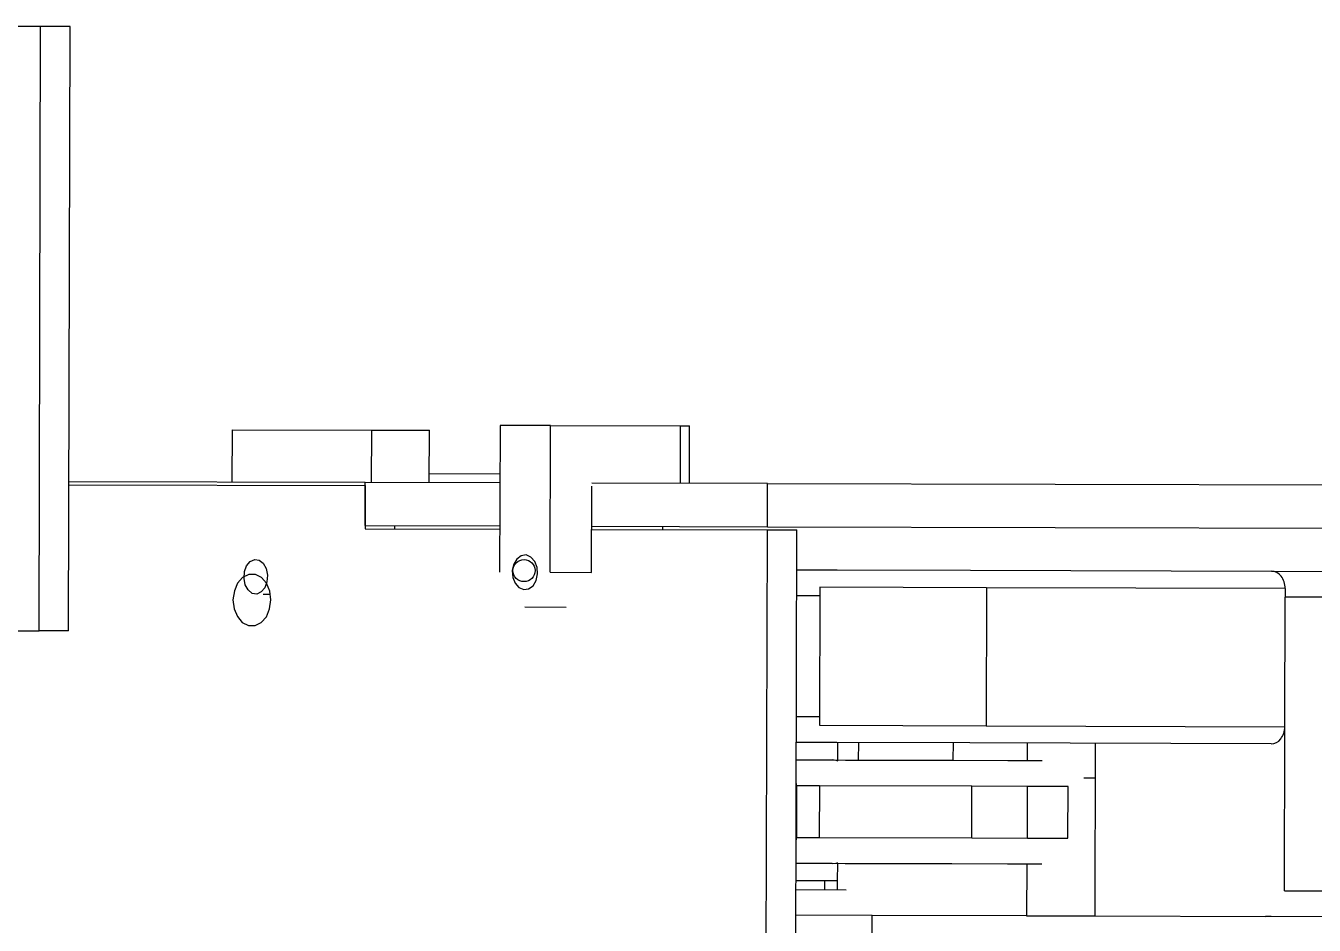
# Model space of a CAD drawing. Header units: millimetres. Extents: x -3.16865624 to -3.16864864, y -11.87708813 to -11.87708127.
# Drawn here: x -3.1686537376 to -3.1686533644, y -11.8770874365 to -11.8770871761 of the extents above; entities that cross this region are included whole.
import ezdxf

# ---------------------------------------------------------------- set-up
doc = ezdxf.new("R2010")
doc.units = ezdxf.units.MM

msp = doc.modelspace()

# ---------------------------------------------------------------- linework, layer by layer
at = {"color": 7, "linetype": 'Continuous', "lineweight": 25}
for p, q in [((-3.1686537333, -11.8770871763), (-3.1686538087, -11.8770871761)), ((-3.1686537337, -11.8770873513), (-3.1686537333, -11.8770871763)), ((-3.1686537248, -11.8770871763), (-3.1686537333, -11.8770871763)), ((-3.1686537252, -11.8770873513), (-3.1686537248, -11.8770871763)), ((-3.1686536778, -11.8770873082), (-3.1686536777, -11.8770872931)), ((-3.1686536777, -11.8770872931), (-3.1686536375, -11.8770872932)), ((-3.1686536375, -11.8770872932), (-3.1686536207, -11.8770872932)), ((-3.1686536208, -11.8770873083), (-3.1686536207, -11.8770872932)), ((-3.1686536002, -11.8770872918), (-3.1686536004, -11.8770873343)), ((-3.1686535856, -11.8770872918), (-3.1686536002, -11.8770872918)), ((-3.1686535857, -11.8770873343), (-3.1686535856, -11.8770872918)), ((-3.1686535856, -11.8770872918), (-3.1686535481, -11.8770872919)), ((-3.1686535481, -11.8770872919), (-3.1686535454, -11.8770872919)), ((-3.1686535454, -11.8770873085), (-3.1686535454, -11.8770872919)), ((-3.1686536003, -11.8770873059), (-3.1686536208, -11.8770873058)), ((-3.1686536393, -11.8770873083), (-3.1686537251, -11.8770873081)), ((-3.1686537251, -11.877087309), (-3.1686536393, -11.8770873092)), ((-3.1686536003, -11.8770873084), (-3.1686536393, -11.8770873083)), ((-3.1686536393, -11.8770873208), (-3.1686536393, -11.8770873083)), ((-3.1686536393, -11.8770873092), (-3.1686536393, -11.8770873217)), ((-3.1686535738, -11.8770873344), (-3.1686535737, -11.8770873094)), ((-3.1686535228, -11.8770873086), (-3.1686535737, -11.8770873085)), ((-3.1686535228, -11.8770873211), (-3.1686535228, -11.8770873086)), ((-3.1686535228, -11.8770873086), (-3.168653199, -11.8770873094)), ((-3.1686536393, -11.8770873208), (-3.1686536003, -11.8770873209)), ((-3.1686536308, -11.8770873208), (-3.1686536308, -11.8770873217)), ((-3.1686535738, -11.877087321), (-3.1686535228, -11.8770873211)), ((-3.1686535531, -11.8770873219), (-3.1686535531, -11.877087321)), ((-3.1686535228, -11.8770873211), (-3.1686531991, -11.8770873219)), ((-3.1686536393, -11.8770873217), (-3.1686536003, -11.8770873218)), ((-3.1686535738, -11.8770873219), (-3.1686535228, -11.877087322)), ((-3.1686535233, -11.8770875011), (-3.1686535228, -11.877087322)), ((-3.1686535228, -11.877087322), (-3.1686535143, -11.877087322)), ((-3.1686535147, -11.8770875011), (-3.1686535143, -11.877087322)), ((-3.1686535857, -11.8770873343), (-3.1686535738, -11.8770873344)), ((-3.1686535143, -11.8770873336), (-3.1686535026, -11.8770873336)), ((-3.1686535026, -11.8770873336), (-3.168653464, -11.8770873337)), ((-3.168653464, -11.8770873337), (-3.1686533768, -11.877087334)), ((-3.1686533768, -11.877087334), (-3.1686533767, -11.877087334)), ((-3.1686533767, -11.877087334), (-3.1686532163, -11.8770873344)), ((-3.1686535076, -11.8770873386), (-3.1686535077, -11.8770873786)), ((-3.1686534594, -11.8770873388), (-3.1686534595, -11.8770873788)), ((-3.1686533729, -11.877087339), (-3.1686534594, -11.8770873388)), ((-3.1686533729, -11.877087339), (-3.1686533729, -11.8770873415)), ((-3.168653373, -11.877087379), (-3.1686533729, -11.8770873415)), ((-3.1686533712, -11.8770873415), (-3.1686533729, -11.8770873415)), ((-3.1686535931, -11.8770873443), (-3.1686535811, -11.8770873444)), ((-3.1686538092, -11.8770873511), (-3.1686537337, -11.8770873513)), ((-3.1686537252, -11.8770873513), (-3.1686537337, -11.8770873513)), ((-3.1686534595, -11.8770873788), (-3.168653373, -11.877087379)), ((-3.1686533731, -11.8770874265), (-3.168653373, -11.877087379)), ((-3.1686535027, -11.8770873836), (-3.1686535144, -11.8770873836)), ((-3.1686534642, -11.8770873837), (-3.1686535027, -11.8770873836)), ((-3.1686535025, -11.8770873836), (-3.1686535025, -11.8770873886)), ((-3.1686534964, -11.8770873837), (-3.1686534965, -11.8770873887)), ((-3.168653469, -11.8770873887), (-3.1686534689, -11.8770873837)), ((-3.1686533769, -11.877087384), (-3.1686534642, -11.8770873837)), ((-3.1686534476, -11.8770873838), (-3.1686534476, -11.8770873888)), ((-3.1686534279, -11.8770874338), (-3.1686534278, -11.8770873838)), ((-3.1686535145, -11.8770873886), (-3.168653504, -11.8770873886)), ((-3.168653504, -11.8770873886), (-3.1686535002, -11.8770873887)), ((-3.1686535002, -11.8770873887), (-3.1686534693, -11.8770873887)), ((-3.1686534693, -11.8770873887), (-3.1686534532, -11.8770873888)), ((-3.1686534532, -11.8770873888), (-3.1686534432, -11.8770873888)), ((-3.1686535144, -11.8770873961), (-3.1686535144, -11.8770874111)), ((-3.1686535077, -11.8770873961), (-3.1686535078, -11.8770874111)), ((-3.1686534636, -11.8770874112), (-3.1686534636, -11.8770873962)), ((-3.1686534475, -11.8770873963), (-3.1686534636, -11.8770873962)), ((-3.1686534312, -11.8770873938), (-3.1686534278, -11.8770873938)), ((-3.1686534475, -11.8770874113), (-3.1686534475, -11.8770873963)), ((-3.1686534358, -11.8770874113), (-3.1686534357, -11.8770873963)), ((-3.1686534636, -11.8770874112), (-3.1686534475, -11.8770874113)), ((-3.1686535041, -11.8770874186), (-3.1686535145, -11.8770874186)), ((-3.1686535003, -11.8770874187), (-3.1686535041, -11.8770874186)), ((-3.1686535025, -11.8770874236), (-3.1686535024, -11.8770874186)), ((-3.1686534694, -11.8770874187), (-3.1686535003, -11.8770874187)), ((-3.1686534533, -11.8770874188), (-3.1686534694, -11.8770874187)), ((-3.1686534433, -11.8770874188), (-3.1686534533, -11.8770874188)), ((-3.1686534477, -11.8770874188), (-3.1686534478, -11.8770874338)), ((-3.1686535146, -11.8770874261), (-3.1686535, -11.8770874262)), ((-3.1686535025, -11.8770874236), (-3.1686535145, -11.8770874236)), ((-3.1686535062, -11.8770874261), (-3.1686535062, -11.8770874236)), ((-3.1686535026, -11.8770874236), (-3.1686535026, -11.8770874261)), ((-3.1686533731, -11.8770874265), (-3.1686533714, -11.8770874265)), ((-3.1686534925, -11.8770874437), (-3.1686534925, -11.8770874337)), ((-3.1686534478, -11.8770874338), (-3.1686534925, -11.8770874337)), ((-3.1686534478, -11.8770874338), (-3.1686534279, -11.8770874338)), ((-3.1686534279, -11.8770874338), (-3.1686533786, -11.877087434)), ((-3.1686533769, -11.877087434), (-3.1686533786, -11.877087434)), ((-3.1686532166, -11.8770874344), (-3.1686533769, -11.877087434))]:
    msp.add_line(p, q, dxfattribs=at)
at = {"color": 8, "linetype": 'Continuous', "lineweight": 25}
for p, q in [((-3.1686536375, -11.8770872932), (-3.1686536376, -11.8770873083)), ((-3.1686535481, -11.8770872919), (-3.1686535481, -11.8770873085)), ((-3.1686534594, -11.8770873388), (-3.1686535076, -11.8770873386)), ((-3.1686536667, -11.8770873407), (-3.1686536689, -11.8770873407)), ((-3.1686535076, -11.8770873411), (-3.1686535143, -11.8770873411)), ((-3.1686532164, -11.8770873419), (-3.1686533712, -11.8770873415)), ((-3.1686535144, -11.8770873761), (-3.1686535077, -11.8770873761)), ((-3.1686535077, -11.8770873786), (-3.1686534595, -11.8770873788)), ((-3.1686535144, -11.8770873961), (-3.1686535145, -11.8770873947)), ((-3.1686535077, -11.8770873961), (-3.1686535144, -11.8770873961)), ((-3.1686534636, -11.8770873962), (-3.1686535077, -11.8770873961)), ((-3.1686534357, -11.8770873963), (-3.1686534475, -11.8770873963)), ((-3.1686535145, -11.8770874125), (-3.1686535144, -11.8770874111)), ((-3.1686535144, -11.8770874111), (-3.1686535078, -11.8770874111)), ((-3.1686535078, -11.8770874111), (-3.1686534636, -11.8770874112)), ((-3.1686534475, -11.8770874113), (-3.1686534358, -11.8770874113)), ((-3.1686533714, -11.8770874265), (-3.1686532166, -11.8770874269)), ((-3.1686534925, -11.8770874337), (-3.1686535146, -11.8770874336))]:
    msp.add_line(p, q, dxfattribs=at)
at = {"color": 7, "linetype": 'Continuous', "flags": 128}
for points in [[(-3.1686536678, -11.8770873371), (-3.1686536684, -11.8770873388), (-3.1686536694, -11.87708734), (-3.1686536707, -11.8770873406), (-3.168653672, -11.8770873404), (-3.1686536732, -11.8770873394), (-3.1686536741, -11.8770873379), (-3.1686536744, -11.8770873361), (-3.1686536743, -11.8770873341), (-3.1686536737, -11.8770873324), (-3.1686536726, -11.8770873312), (-3.1686536713, -11.8770873306), (-3.16865367, -11.8770873308), (-3.1686536689, -11.8770873317), (-3.168653668, -11.8770873332), (-3.1686536676, -11.8770873351), (-3.1686536678, -11.8770873371)], [(-3.1686535965, -11.8770873358), (-3.1686535959, -11.8770873375), (-3.1686535948, -11.8770873387), (-3.1686535934, -11.8770873393), (-3.168653592, -11.8770873391), (-3.1686535907, -11.8770873382), (-3.1686535898, -11.8770873367), (-3.1686535894, -11.8770873348), (-3.1686535895, -11.8770873329), (-3.1686535902, -11.8770873312), (-3.1686535913, -11.8770873299), (-3.1686535927, -11.8770873293), (-3.1686535941, -11.8770873295), (-3.1686535954, -11.8770873305), (-3.1686535963, -11.877087332), (-3.1686535967, -11.8770873338), (-3.1686535965, -11.8770873358)]]:
    msp.add_lwpolyline(points, dxfattribs=at)
at = {"color": 7, "linetype": 'Continuous', "lineweight": 25, "flags": 128}
msp.add_lwpolyline([(-3.1686536666, -11.8770873423), (-3.1686536669, -11.8770873398), (-3.1686536679, -11.8770873375), (-3.1686536693, -11.8770873358), (-3.1686536711, -11.8770873349), (-3.168653673, -11.8770873349), (-3.1686536748, -11.8770873358), (-3.1686536763, -11.8770873375), (-3.1686536772, -11.8770873397), (-3.1686536776, -11.8770873423), (-3.1686536773, -11.8770873449), (-3.1686536763, -11.8770873471), (-3.1686536749, -11.8770873488), (-3.1686536731, -11.8770873497), (-3.1686536712, -11.8770873497), (-3.1686536694, -11.8770873488), (-3.1686536679, -11.8770873472), (-3.168653667, -11.8770873449), (-3.1686536666, -11.8770873423)], dxfattribs=at)
at = {"color": 8, "linetype": 'Continuous', "lineweight": 25, "flags": 128}
for points in [[(-3.1686535023, -11.877087389), (-3.1686535029, -11.8770873888), (-3.168653504, -11.8770873886)], [(-3.1686535041, -11.8770874186), (-3.1686535029, -11.8770874185), (-3.1686535024, -11.8770874183)]]:
    msp.add_lwpolyline(points, dxfattribs=at)
at = {"color": 7, "linetype": 'Continuous', "lineweight": 25}
msp.add_circle((-3.1686535933, -11.8770873338), 0.0000000032, dxfattribs=at)
for centre, start_param, end_param in [((-3.1686533768, -11.877087339), 4.71239, 6.28319), ((-3.1686533769, -11.877087379), 3.14159, 4.71239)]:
    msp.add_ellipse(centre, major_axis=(0.00000000001, 0.000000005), ratio=0.78343, start_param=start_param, end_param=end_param, dxfattribs=at)

doc.saveas('drawing.dxf')
